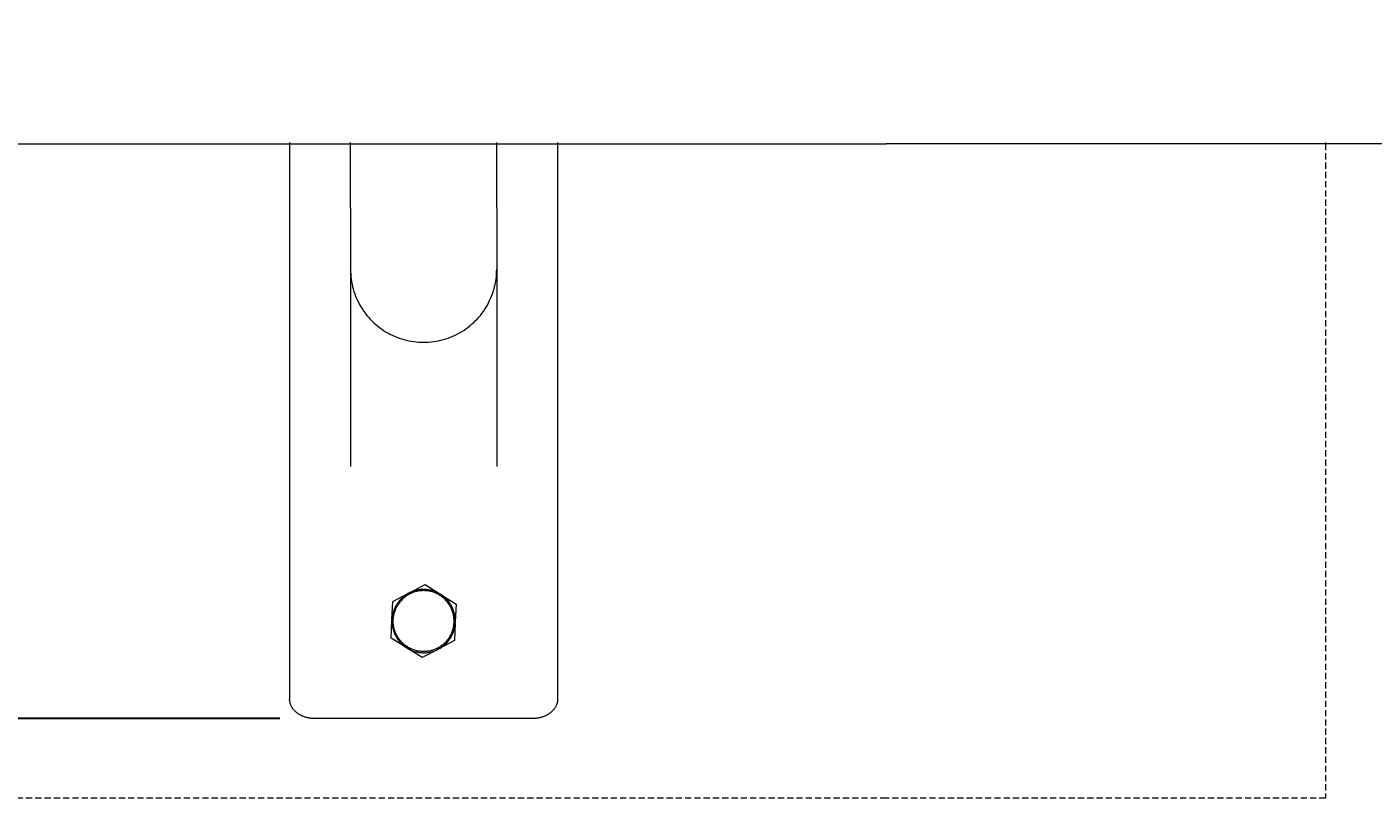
# Model space of a CAD drawing. Header units: millimetres. Extents: x -75 to 3710, y -20 to 2482.
# Drawn here: x 201.4 to 477.6, y 864.3 to 1022.6 of the extents above; entities that cross this region are included whole.
import ezdxf

# ---------------------------------------------------------------- set-up
doc = ezdxf.new("R2010")
doc.units = ezdxf.units.MM
doc.linetypes.add('HIDDEN', pattern=[1.905, 1.27, -0.635])
for name, color, linetype, lineweight in [('ZANO_R', 7, 'Continuous', 0), ('ZANO_R_przerywana', 7, 'HIDDEN', 0), ('ZANO_W', 1, 'Continuous', 0)]:
    doc.layers.add(name, color=color, linetype=linetype, lineweight=lineweight)
doc.styles.add('Arial', font='arial.ttf')
doc.styles.get("Standard").update_dxf_attribs({"font": 'ARIALUNI.TTF'})
doc.dimstyles.new('pl i ang', dxfattribs={"dimtxt": 50, "dimasz": 50, "dimexe": 1.25, "dimexo": 0.625, "dimgap": 10, "dimtad": 1, "dimtoh": 1, "dimtxsty": 'Standard', "dimcen": 2.5, "dimclrd": 1, "dimclre": 1, "dimclrt": 1, "dimadec": 0, "dimazin": 0, "dimtfac": 1, "dimtmove": 0, "dimatfit": 3, "dimfxl": 1, "dimarcsym": 1})

# ---------------------------------------------------------------- blocks, each defined once
blk = doc.blocks.new('*D415')
at = {"layer": 'ZANO_W', "color": 1, "lineweight": -2}
for p, q in [((253.08, 1484.59), (-39.86, 1484.59)), ((-29.86, 1459.59), (-29.86, 905.58)), ((253.3, 880.58), (-39.86, 880.58))]:
    blk.add_line(p, q, dxfattribs=at)
at = {"layer": 'ZANO_W', "color": 1}
for points in [[(-25.69, 1459.59), (-34.02, 1459.59), (-29.86, 1484.59)], [(-34.02, 905.58), (-25.69, 905.58), (-29.86, 880.58)]]:
    blk.add_solid(points, dxfattribs=at)
at = {"layer": 'ZANO_W', "color": 1, "insert": (-55.17, 1182.58), "char_height": 30, "attachment_point": 5, "rotation": 90, "style": 'Arial'}
blk.add_mtext('604', dxfattribs=at)

msp = doc.modelspace()

# ---------------------------------------------------------------- linework, layer by layer
at = {"layer": 'ZANO_R'}
for p, q in [((87.73, 998.54), (377.73, 998.54)), ((255.3, 998.87), (255.3, 915.6)), ((267.8, 985.41), (267.8, 998.87)), ((267.81, 985.46), (267.81, 998.87)), ((297.8, 985.46), (297.8, 998.87)), ((297.8, 985.41), (297.8, 998.87)), ((310.3, 998.87), (310.3, 915.6)), ((1577.89, 998.54), (377.73, 998.54)), ((467.88, 998.87), (467.88, 998.54)), ((267.8, 985.41), (267.8, 972.83)), ((297.8, 985.41), (297.8, 972.83)), ((267.8, 972.93), (267.8, 972.95)), ((267.8, 972.83), (267.8, 932.32)), ((267.8, 972.83), (267.81, 972.31)), ((297.79, 972.31), (297.8, 972.83)), ((297.8, 972.83), (297.8, 932.32)), ((267.81, 972.31), (267.84, 971.8)), ((267.84, 971.8), (267.88, 971.29)), ((267.88, 971.29), (267.94, 970.78)), ((267.94, 970.78), (268.02, 970.28)), ((268.02, 970.28), (268.12, 969.78)), ((268.12, 969.78), (268.23, 969.28)), ((297.38, 969.28), (297.49, 969.78)), ((297.49, 969.78), (297.59, 970.28)), ((297.59, 970.28), (297.66, 970.78)), ((297.66, 970.78), (297.73, 971.29)), ((297.73, 971.29), (297.77, 971.8)), ((297.77, 971.8), (297.79, 972.31)), ((268.23, 969.28), (268.36, 968.78)), ((268.36, 968.78), (268.51, 968.29)), ((268.51, 968.29), (268.67, 967.8)), ((268.67, 967.8), (268.85, 967.32)), ((268.85, 967.32), (269.05, 966.85)), ((296.56, 966.85), (296.76, 967.32)), ((296.76, 967.32), (296.94, 967.8)), ((296.94, 967.8), (297.1, 968.29)), ((297.1, 968.29), (297.25, 968.78)), ((297.25, 968.78), (297.38, 969.28)), ((269.05, 966.85), (269.26, 966.38)), ((269.26, 966.38), (269.49, 965.93)), ((269.49, 965.93), (269.73, 965.48)), ((269.73, 965.48), (269.99, 965.03)), ((269.99, 965.03), (270.26, 964.6)), ((270.26, 964.6), (270.55, 964.18)), ((270.55, 964.18), (270.85, 963.76)), ((294.76, 963.76), (295.06, 964.18)), ((295.06, 964.18), (295.35, 964.6)), ((295.35, 964.6), (295.62, 965.03)), ((295.62, 965.03), (295.88, 965.48)), ((295.88, 965.48), (296.12, 965.93)), ((296.12, 965.93), (296.35, 966.38)), ((296.35, 966.38), (296.56, 966.85)), ((270.85, 963.76), (271.17, 963.36)), ((271.17, 963.36), (271.5, 962.97)), ((271.5, 962.97), (271.84, 962.59)), ((271.84, 962.59), (272.2, 962.22)), ((272.2, 962.22), (272.57, 961.86)), ((272.57, 961.86), (272.95, 961.52)), ((272.95, 961.52), (273.34, 961.19)), ((292.27, 961.19), (292.66, 961.52)), ((292.66, 961.52), (293.04, 961.86)), ((293.04, 961.86), (293.41, 962.22)), ((293.41, 962.22), (293.77, 962.59)), ((293.77, 962.59), (294.11, 962.97)), ((294.11, 962.97), (294.44, 963.36)), ((294.44, 963.36), (294.76, 963.76)), ((273.34, 961.19), (273.74, 960.87)), ((273.74, 960.87), (274.15, 960.57)), ((274.15, 960.57), (274.58, 960.28)), ((274.58, 960.28), (275.01, 960.01)), ((275.01, 960.01), (275.45, 959.75)), ((275.45, 959.75), (275.9, 959.51)), ((275.9, 959.51), (276.36, 959.28)), ((276.36, 959.28), (276.83, 959.07)), ((276.83, 959.07), (277.3, 958.87)), ((277.3, 958.87), (277.78, 958.69)), ((277.78, 958.69), (278.27, 958.53)), ((287.34, 958.53), (287.83, 958.69)), ((287.83, 958.69), (288.31, 958.87)), ((288.31, 958.87), (288.78, 959.07)), ((288.78, 959.07), (289.25, 959.28)), ((289.25, 959.28), (289.7, 959.51)), ((289.7, 959.51), (290.16, 959.75)), ((290.16, 959.75), (290.6, 960.01)), ((290.6, 960.01), (291.03, 960.28)), ((291.03, 960.28), (291.45, 960.57)), ((291.45, 960.57), (291.87, 960.87)), ((291.87, 960.87), (292.27, 961.19)), ((278.27, 958.53), (278.76, 958.38)), ((278.76, 958.38), (279.25, 958.25)), ((279.25, 958.25), (279.75, 958.14)), ((279.75, 958.14), (280.25, 958.05)), ((280.25, 958.05), (280.76, 957.97)), ((280.76, 957.97), (281.27, 957.91)), ((281.27, 957.91), (281.78, 957.86)), ((281.78, 957.86), (282.29, 957.84)), ((282.29, 957.84), (282.8, 957.83)), ((282.8, 957.83), (283.32, 957.84)), ((283.32, 957.84), (283.83, 957.86)), ((283.83, 957.86), (284.34, 957.91)), ((284.34, 957.91), (284.85, 957.97)), ((284.85, 957.97), (285.35, 958.05)), ((285.35, 958.05), (285.86, 958.14)), ((285.86, 958.14), (286.36, 958.25)), ((286.36, 958.25), (286.85, 958.38)), ((286.85, 958.38), (287.34, 958.53)), ((255.3, 915.6), (255.3, 884.6)), ((310.3, 915.6), (310.3, 884.6)), ((276.46, 904.61), (279.69, 906.31)), ((279.4, 906.14), (279.21, 906.02)), ((279.59, 906.25), (279.4, 906.14)), ((279.78, 906.36), (279.59, 906.25)), ((279.98, 906.45), (279.78, 906.36)), ((280.02, 906.2), (279.83, 906.1)), ((279.87, 906.4), (283.1, 908.1)), ((280.18, 906.55), (279.98, 906.45)), ((280.22, 906.29), (280.02, 906.2)), ((280.38, 906.63), (280.18, 906.55)), ((280.41, 906.38), (280.22, 906.29)), ((280.58, 906.71), (280.38, 906.63)), ((280.61, 906.45), (280.41, 906.38)), ((280.79, 906.78), (280.58, 906.71)), ((280.81, 906.53), (280.61, 906.45)), ((281, 906.85), (280.79, 906.78)), ((281.02, 906.59), (280.81, 906.53)), ((281.21, 906.9), (281, 906.85)), ((281.22, 906.65), (281.02, 906.59)), ((281.43, 906.95), (281.21, 906.9)), ((281.43, 906.7), (281.22, 906.65)), ((281.64, 907), (281.43, 906.95)), ((281.64, 906.74), (281.43, 906.7)), ((281.86, 907.03), (281.64, 907)), ((281.85, 906.78), (281.64, 906.74)), ((282.06, 906.81), (281.85, 906.78)), ((282.08, 907.06), (281.86, 907.03)), ((282.27, 906.83), (282.06, 906.81)), ((282.3, 907.08), (282.08, 907.06)), ((282.48, 906.84), (282.27, 906.83)), ((282.51, 907.09), (282.3, 907.08)), ((282.7, 906.85), (282.48, 906.84)), ((282.73, 907.1), (282.51, 907.09)), ((282.91, 906.85), (282.7, 906.85)), ((282.95, 907.1), (282.73, 907.1)), ((283.12, 906.84), (282.91, 906.85)), ((283.17, 907.09), (282.95, 907.1)), ((283.1, 908.1), (286.19, 906.15)), ((283.34, 906.83), (283.12, 906.84)), ((283.39, 907.07), (283.17, 907.09)), ((283.55, 906.81), (283.34, 906.83)), ((283.61, 907.05), (283.39, 907.07)), ((283.76, 906.78), (283.55, 906.81)), ((283.83, 907.02), (283.61, 907.05)), ((283.97, 906.74), (283.76, 906.78)), ((284.04, 906.98), (283.83, 907.02)), ((284.18, 906.7), (283.97, 906.74)), ((284.26, 906.94), (284.04, 906.98)), ((284.39, 906.65), (284.18, 906.7)), ((284.47, 906.88), (284.26, 906.94)), ((284.59, 906.59), (284.39, 906.65)), ((284.68, 906.82), (284.47, 906.88)), ((284.8, 906.53), (284.59, 906.59)), ((284.89, 906.76), (284.68, 906.82)), ((285, 906.45), (284.8, 906.53)), ((285.1, 906.68), (284.89, 906.76)), ((285.2, 906.38), (285, 906.45)), ((285.3, 906.6), (285.1, 906.68)), ((285.39, 906.29), (285.2, 906.38)), ((285.5, 906.51), (285.3, 906.6)), ((285.58, 906.2), (285.39, 906.29)), ((285.7, 906.42), (285.5, 906.51)), ((285.77, 906.1), (285.58, 906.2)), ((285.9, 906.32), (285.7, 906.42)), ((286.09, 906.21), (285.9, 906.32)), ((286.28, 906.1), (286.09, 906.21)), ((276.31, 900.96), (276.46, 904.61)), ((276.94, 903.4), (276.85, 903.2)), ((277.04, 903.6), (276.94, 903.4)), ((277.14, 903.79), (277.04, 903.6)), ((277.11, 903.19), (277.21, 903.38)), ((277.25, 903.98), (277.14, 903.79)), ((277.21, 903.38), (277.3, 903.57)), ((277.37, 904.17), (277.25, 903.98)), ((277.3, 903.57), (277.41, 903.76)), ((277.49, 904.35), (277.37, 904.17)), ((277.41, 903.76), (277.52, 903.94)), ((277.62, 904.52), (277.49, 904.35)), ((277.64, 904.12), (277.52, 903.94)), ((277.76, 904.7), (277.62, 904.52)), ((277.76, 904.29), (277.64, 904.12)), ((277.9, 904.87), (277.76, 904.7)), ((277.89, 904.46), (277.76, 904.29)), ((278.02, 904.63), (277.89, 904.46)), ((278.04, 905.03), (277.9, 904.87)), ((278.16, 904.79), (278.02, 904.63)), ((278.2, 905.19), (278.04, 905.03)), ((278.31, 904.95), (278.16, 904.79)), ((278.35, 905.34), (278.2, 905.19)), ((278.46, 905.1), (278.31, 904.95)), ((278.52, 905.49), (278.35, 905.34)), ((278.62, 905.24), (278.46, 905.1)), ((278.68, 905.63), (278.52, 905.49)), ((278.78, 905.38), (278.62, 905.24)), ((278.86, 905.77), (278.68, 905.63)), ((278.94, 905.52), (278.78, 905.38)), ((279.03, 905.9), (278.86, 905.77)), ((279.11, 905.65), (278.94, 905.52)), ((279.21, 906.02), (279.03, 905.9)), ((279.29, 905.77), (279.11, 905.65)), ((279.47, 905.89), (279.29, 905.77)), ((279.65, 906), (279.47, 905.89)), ((279.83, 906.1), (279.65, 906)), ((285.96, 906), (285.77, 906.1)), ((286.14, 905.88), (285.96, 906)), ((286.32, 905.77), (286.14, 905.88)), ((286.46, 905.98), (286.28, 906.1)), ((286.5, 905.64), (286.32, 905.77)), ((286.36, 906.04), (289.45, 904.09)), ((286.64, 905.85), (286.46, 905.98)), ((286.67, 905.52), (286.5, 905.64)), ((286.81, 905.72), (286.64, 905.85)), ((286.83, 905.38), (286.67, 905.52)), ((286.98, 905.58), (286.81, 905.72)), ((286.99, 905.24), (286.83, 905.38)), ((287.15, 905.43), (286.98, 905.58)), ((287.15, 905.1), (286.99, 905.24)), ((287.31, 905.28), (287.15, 905.43)), ((287.3, 904.94), (287.15, 905.1)), ((287.44, 904.79), (287.3, 904.94)), ((287.47, 905.13), (287.31, 905.28)), ((287.58, 904.63), (287.44, 904.79)), ((287.62, 904.97), (287.47, 905.13)), ((287.72, 904.46), (287.58, 904.63)), ((287.76, 904.8), (287.62, 904.97)), ((287.85, 904.29), (287.72, 904.46)), ((287.9, 904.63), (287.76, 904.8)), ((287.97, 904.12), (287.85, 904.29)), ((288.03, 904.46), (287.9, 904.63)), ((288.09, 903.94), (287.97, 904.12)), ((288.16, 904.28), (288.03, 904.46)), ((288.2, 903.76), (288.09, 903.94)), ((288.28, 904.1), (288.16, 904.28)), ((288.3, 903.57), (288.2, 903.76)), ((288.4, 903.91), (288.28, 904.1)), ((288.4, 903.38), (288.3, 903.57)), ((288.51, 903.72), (288.4, 903.91)), ((288.49, 903.19), (288.4, 903.38)), ((288.61, 903.53), (288.51, 903.72)), ((288.7, 903.33), (288.61, 903.53)), ((289.45, 904.09), (289.3, 900.44)), ((276.16, 897.11), (276.3, 900.76)), ((276.31, 900.86), (276.3, 900.64)), ((276.3, 900.64), (276.31, 900.42)), ((276.32, 901.08), (276.31, 900.86)), ((276.34, 901.3), (276.32, 901.08)), ((276.37, 901.52), (276.34, 901.3)), ((276.4, 901.73), (276.37, 901.52)), ((276.44, 901.95), (276.4, 901.73)), ((276.49, 902.16), (276.44, 901.95)), ((276.55, 902.38), (276.49, 902.16)), ((276.61, 902.59), (276.55, 902.38)), ((276.55, 900.71), (276.56, 900.92)), ((276.55, 900.5), (276.55, 900.71)), ((276.56, 900.92), (276.58, 901.13)), ((276.58, 901.13), (276.6, 901.35)), ((276.6, 901.35), (276.63, 901.56)), ((276.68, 902.79), (276.61, 902.59)), ((276.63, 901.56), (276.66, 901.77)), ((276.66, 901.77), (276.71, 901.98)), ((276.76, 903), (276.68, 902.79)), ((276.71, 901.98), (276.76, 902.19)), ((276.85, 903.2), (276.76, 903)), ((276.76, 902.19), (276.82, 902.39)), ((276.82, 902.39), (276.88, 902.59)), ((276.88, 902.59), (276.95, 902.8)), ((276.95, 902.8), (277.03, 902.99)), ((277.03, 902.99), (277.11, 903.19)), ((288.58, 902.99), (288.49, 903.19)), ((288.66, 902.79), (288.58, 902.99)), ((288.73, 902.59), (288.66, 902.79)), ((288.79, 903.13), (288.7, 903.33)), ((288.79, 902.39), (288.73, 902.59)), ((288.87, 902.92), (288.79, 903.13)), ((288.85, 902.18), (288.79, 902.39)), ((288.9, 901.98), (288.85, 902.18)), ((288.95, 902.72), (288.87, 902.92)), ((288.94, 901.77), (288.9, 901.98)), ((288.98, 901.56), (288.94, 901.77)), ((289.02, 902.51), (288.95, 902.72)), ((289.01, 901.35), (288.98, 901.56)), ((289.03, 901.13), (289.01, 901.35)), ((289.08, 902.3), (289.02, 902.51)), ((289.05, 900.92), (289.03, 901.13)), ((289.05, 900.71), (289.05, 900.92)), ((289.05, 900.49), (289.05, 900.71)), ((289.13, 902.09), (289.08, 902.3)), ((289.18, 901.87), (289.13, 902.09)), ((289.22, 901.65), (289.18, 901.87)), ((289.25, 901.44), (289.22, 901.65)), ((289.27, 901.22), (289.25, 901.44)), ((289.29, 901), (289.27, 901.22)), ((289.3, 900.78), (289.29, 901)), ((289.3, 900.56), (289.3, 900.78)), ((276.31, 900.42), (276.32, 900.2)), ((276.32, 900.2), (276.33, 899.98)), ((276.33, 899.98), (276.36, 899.77)), ((276.36, 899.77), (276.39, 899.55)), ((276.39, 899.55), (276.43, 899.33)), ((276.43, 899.33), (276.48, 899.12)), ((276.48, 899.12), (276.53, 898.9)), ((276.53, 898.9), (276.59, 898.69)), ((276.56, 900.28), (276.55, 900.5)), ((276.58, 900.07), (276.56, 900.28)), ((276.6, 899.86), (276.58, 900.07)), ((276.59, 898.69), (276.66, 898.48)), ((276.63, 899.65), (276.6, 899.86)), ((276.66, 899.43), (276.63, 899.65)), ((276.71, 899.23), (276.66, 899.43)), ((276.66, 898.48), (276.73, 898.28)), ((276.76, 899.02), (276.71, 899.23)), ((276.73, 898.28), (276.81, 898.07)), ((276.81, 898.81), (276.76, 899.02)), ((276.88, 898.61), (276.81, 898.81)), ((276.81, 898.07), (276.9, 897.87)), ((276.95, 898.41), (276.88, 898.61)), ((276.9, 897.87), (277, 897.68)), ((277.03, 898.21), (276.95, 898.41)), ((277.11, 898.01), (277.03, 898.21)), ((277.21, 897.82), (277.11, 898.01)), ((288.4, 897.82), (288.49, 898.01)), ((288.49, 898.01), (288.58, 898.21)), ((288.58, 898.21), (288.66, 898.41)), ((288.66, 898.41), (288.73, 898.61)), ((288.67, 897.8), (288.76, 898)), ((288.73, 898.61), (288.79, 898.81)), ((288.76, 898), (288.85, 898.2)), ((288.79, 898.81), (288.85, 899.02)), ((288.85, 899.02), (288.9, 899.22)), ((288.85, 898.2), (288.92, 898.41)), ((288.9, 899.22), (288.94, 899.43)), ((288.92, 898.41), (288.99, 898.62)), ((288.94, 899.43), (288.98, 899.64)), ((288.98, 899.64), (289.01, 899.86)), ((288.99, 898.62), (289.06, 898.83)), ((289.01, 899.86), (289.03, 900.07)), ((289.03, 900.07), (289.05, 900.28)), ((289.05, 900.28), (289.05, 900.49)), ((289.06, 898.83), (289.11, 899.04)), ((289.11, 899.04), (289.16, 899.25)), ((289.29, 900.24), (289.15, 896.59)), ((289.16, 899.25), (289.2, 899.47)), ((289.2, 899.47), (289.24, 899.69)), ((289.24, 899.69), (289.27, 899.9)), ((289.27, 899.9), (289.29, 900.12)), ((289.29, 900.12), (289.3, 900.34)), ((289.3, 900.34), (289.3, 900.56)), ((279.25, 895.16), (276.16, 897.11)), ((277, 897.68), (277.1, 897.48)), ((277.1, 897.48), (277.21, 897.29)), ((277.3, 897.63), (277.21, 897.82)), ((277.21, 897.29), (277.32, 897.1)), ((277.41, 897.45), (277.3, 897.63)), ((277.32, 897.1), (277.45, 896.92)), ((277.52, 897.26), (277.41, 897.45)), ((277.45, 896.92), (277.57, 896.74)), ((277.64, 897.09), (277.52, 897.26)), ((277.57, 896.74), (277.71, 896.57)), ((277.76, 896.91), (277.64, 897.09)), ((277.71, 896.57), (277.85, 896.4)), ((277.89, 896.74), (277.76, 896.91)), ((277.85, 896.4), (277.99, 896.23)), ((278.02, 896.58), (277.89, 896.74)), ((277.99, 896.23), (278.14, 896.07)), ((278.16, 896.41), (278.02, 896.58)), ((278.14, 896.07), (278.3, 895.92)), ((278.31, 896.26), (278.16, 896.41)), ((278.3, 895.92), (278.46, 895.77)), ((278.46, 896.11), (278.31, 896.26)), ((278.62, 895.96), (278.46, 896.11)), ((278.46, 895.77), (278.62, 895.62)), ((278.78, 895.82), (278.62, 895.96)), ((278.62, 895.62), (278.79, 895.49)), ((278.94, 895.69), (278.78, 895.82)), ((278.79, 895.49), (278.97, 895.35)), ((279.11, 895.56), (278.94, 895.69)), ((278.97, 895.35), (279.15, 895.23)), ((279.29, 895.43), (279.11, 895.56)), ((279.15, 895.23), (279.33, 895.11)), ((279.47, 895.32), (279.29, 895.43)), ((279.33, 895.11), (279.52, 894.99)), ((279.65, 895.21), (279.47, 895.32)), ((279.83, 895.1), (279.65, 895.21)), ((280.02, 895), (279.83, 895.1)), ((285.77, 895.1), (285.58, 895)), ((285.96, 895.21), (285.77, 895.1)), ((289.15, 896.59), (285.92, 894.89)), ((286.14, 895.32), (285.96, 895.21)), ((286.02, 894.95), (286.21, 895.06)), ((286.32, 895.43), (286.14, 895.32)), ((286.21, 895.06), (286.39, 895.18)), ((286.49, 895.56), (286.32, 895.43)), ((286.39, 895.18), (286.57, 895.31)), ((286.66, 895.69), (286.49, 895.56)), ((286.57, 895.31), (286.75, 895.44)), ((286.83, 895.82), (286.66, 895.69)), ((286.75, 895.44), (286.92, 895.57)), ((286.99, 895.96), (286.83, 895.82)), ((286.92, 895.57), (287.09, 895.72)), ((287.15, 896.11), (286.99, 895.96)), ((287.09, 895.72), (287.25, 895.86)), ((287.3, 896.26), (287.15, 896.11)), ((287.25, 895.86), (287.41, 896.02)), ((287.44, 896.41), (287.3, 896.26)), ((287.41, 896.02), (287.56, 896.17)), ((287.58, 896.57), (287.44, 896.41)), ((287.56, 896.17), (287.71, 896.34)), ((287.72, 896.74), (287.58, 896.57)), ((287.71, 896.34), (287.85, 896.51)), ((287.85, 896.91), (287.72, 896.74)), ((287.97, 897.08), (287.85, 896.91)), ((287.85, 896.51), (287.99, 896.68)), ((288.09, 897.26), (287.97, 897.08)), ((287.99, 896.68), (288.12, 896.86)), ((288.09, 897.26), (288.2, 897.45)), ((288.12, 896.86), (288.24, 897.04)), ((288.2, 897.45), (288.3, 897.63)), ((288.24, 897.04), (288.36, 897.22)), ((288.3, 897.63), (288.4, 897.82)), ((288.36, 897.22), (288.47, 897.41)), ((288.47, 897.41), (288.57, 897.61)), ((288.57, 897.61), (288.67, 897.8)), ((282.5, 893.1), (279.42, 895.05)), ((279.52, 894.99), (279.71, 894.88)), ((279.71, 894.88), (279.91, 894.78)), ((279.91, 894.78), (280.1, 894.69)), ((280.22, 894.91), (280.02, 895)), ((280.1, 894.69), (280.3, 894.6)), ((280.41, 894.83), (280.22, 894.91)), ((280.3, 894.6), (280.51, 894.52)), ((280.61, 894.75), (280.41, 894.83)), ((280.51, 894.52), (280.72, 894.45)), ((280.81, 894.68), (280.61, 894.75)), ((280.72, 894.45), (280.92, 894.38)), ((281.01, 894.61), (280.81, 894.68)), ((280.92, 894.38), (281.14, 894.32)), ((281.22, 894.56), (281.01, 894.61)), ((281.14, 894.32), (281.35, 894.27)), ((281.43, 894.5), (281.22, 894.56)), ((281.35, 894.27), (281.56, 894.22)), ((281.64, 894.46), (281.43, 894.5)), ((281.56, 894.22), (281.78, 894.18)), ((281.85, 894.43), (281.64, 894.46)), ((281.78, 894.18), (282, 894.15)), ((282.06, 894.4), (281.85, 894.43)), ((282, 894.15), (282.22, 894.13)), ((282.27, 894.37), (282.06, 894.4)), ((282.22, 894.13), (282.43, 894.11)), ((282.48, 894.36), (282.27, 894.37)), ((282.43, 894.11), (282.65, 894.1)), ((282.7, 894.35), (282.48, 894.36)), ((285.74, 894.8), (282.5, 893.1)), ((282.65, 894.1), (282.87, 894.1)), ((282.91, 894.35), (282.7, 894.35)), ((282.87, 894.1), (283.09, 894.11)), ((283.12, 894.36), (282.91, 894.35)), ((283.09, 894.11), (283.31, 894.12)), ((283.34, 894.37), (283.12, 894.36)), ((283.31, 894.12), (283.53, 894.14)), ((283.55, 894.4), (283.34, 894.37)), ((283.53, 894.14), (283.75, 894.17)), ((283.76, 894.42), (283.55, 894.4)), ((283.75, 894.17), (283.97, 894.21)), ((283.97, 894.46), (283.76, 894.42)), ((284.18, 894.5), (283.97, 894.46)), ((283.97, 894.21), (284.18, 894.25)), ((284.39, 894.56), (284.18, 894.5)), ((284.18, 894.25), (284.39, 894.3)), ((284.59, 894.61), (284.39, 894.56)), ((284.39, 894.3), (284.61, 894.36)), ((284.8, 894.68), (284.59, 894.61)), ((284.61, 894.36), (284.82, 894.42)), ((285, 894.75), (284.8, 894.68)), ((284.82, 894.42), (285.02, 894.49)), ((285.19, 894.83), (285, 894.75)), ((285.02, 894.49), (285.23, 894.57)), ((285.39, 894.91), (285.19, 894.83)), ((285.23, 894.57), (285.43, 894.66)), ((285.58, 895), (285.39, 894.91)), ((285.43, 894.66), (285.63, 894.75)), ((285.63, 894.75), (285.83, 894.85)), ((285.83, 894.85), (286.02, 894.95)), ((255.31, 884.5), (255.3, 884.6)), ((255.31, 884.4), (255.31, 884.5)), ((255.32, 884.3), (255.31, 884.4)), ((255.33, 884.21), (255.32, 884.3)), ((255.34, 884.11), (255.33, 884.21)), ((255.36, 884.01), (255.34, 884.11)), ((255.38, 883.91), (255.36, 884.01)), ((310.25, 884.01), (310.23, 883.91)), ((310.26, 884.11), (310.25, 884.01)), ((310.28, 884.21), (310.26, 884.11)), ((310.29, 884.3), (310.28, 884.21)), ((310.3, 884.4), (310.29, 884.3)), ((310.3, 884.6), (310.3, 884.5)), ((310.3, 884.5), (310.3, 884.4)), ((255.4, 883.82), (255.38, 883.91)), ((255.43, 883.72), (255.4, 883.82)), ((255.46, 883.62), (255.43, 883.72)), ((255.49, 883.52), (255.46, 883.62)), ((255.53, 883.43), (255.49, 883.52)), ((255.57, 883.33), (255.53, 883.43)), ((255.61, 883.24), (255.57, 883.33)), ((255.65, 883.15), (255.61, 883.24)), ((255.7, 883.05), (255.65, 883.15)), ((255.75, 882.96), (255.7, 883.05)), ((255.81, 882.87), (255.75, 882.96)), ((255.86, 882.78), (255.81, 882.87)), ((255.92, 882.69), (255.86, 882.78)), ((255.99, 882.61), (255.92, 882.69)), ((256.05, 882.52), (255.99, 882.61)), ((256.12, 882.44), (256.05, 882.52)), ((256.18, 882.36), (256.12, 882.44)), ((256.26, 882.28), (256.18, 882.36)), ((256.33, 882.2), (256.26, 882.28)), ((256.41, 882.12), (256.33, 882.2)), ((256.48, 882.05), (256.41, 882.12)), ((256.56, 881.97), (256.48, 882.05)), ((256.64, 881.9), (256.56, 881.97)), ((256.73, 881.83), (256.64, 881.9)), ((256.81, 881.77), (256.73, 881.83)), ((256.9, 881.7), (256.81, 881.77)), ((256.99, 881.63), (256.9, 881.7)), ((257.09, 881.57), (256.99, 881.63)), ((257.18, 881.51), (257.09, 881.57)), ((257.28, 881.45), (257.18, 881.51)), ((257.37, 881.39), (257.28, 881.45)), ((257.47, 881.33), (257.37, 881.39)), ((257.57, 881.28), (257.47, 881.33)), ((257.68, 881.23), (257.57, 881.28)), ((308.04, 881.28), (307.93, 881.23)), ((308.14, 881.33), (308.04, 881.28)), ((308.24, 881.39), (308.14, 881.33)), ((308.33, 881.45), (308.24, 881.39)), ((308.43, 881.51), (308.33, 881.45)), ((308.52, 881.57), (308.43, 881.51)), ((308.61, 881.63), (308.52, 881.57)), ((308.71, 881.7), (308.61, 881.63)), ((308.8, 881.77), (308.71, 881.7)), ((308.88, 881.83), (308.8, 881.77)), ((308.96, 881.9), (308.88, 881.83)), ((309.04, 881.97), (308.96, 881.9)), ((309.12, 882.05), (309.04, 881.97)), ((309.2, 882.12), (309.12, 882.05)), ((309.28, 882.2), (309.2, 882.12)), ((309.35, 882.28), (309.28, 882.2)), ((309.42, 882.36), (309.35, 882.28)), ((309.49, 882.44), (309.42, 882.36)), ((309.56, 882.52), (309.49, 882.44)), ((309.62, 882.61), (309.56, 882.52)), ((309.68, 882.69), (309.62, 882.61)), ((309.74, 882.78), (309.68, 882.69)), ((309.8, 882.87), (309.74, 882.78)), ((309.85, 882.96), (309.8, 882.87)), ((309.91, 883.05), (309.85, 882.96)), ((309.95, 883.15), (309.91, 883.05)), ((310, 883.24), (309.95, 883.15)), ((310.04, 883.33), (310, 883.24)), ((310.08, 883.43), (310.04, 883.33)), ((310.11, 883.52), (310.08, 883.43)), ((310.15, 883.62), (310.11, 883.52)), ((310.18, 883.72), (310.15, 883.62)), ((310.2, 883.82), (310.18, 883.72)), ((310.23, 883.91), (310.2, 883.82)), ((257.79, 881.17), (257.68, 881.23)), ((257.9, 881.12), (257.79, 881.17)), ((258.01, 881.08), (257.9, 881.12)), ((258.12, 881.03), (258.01, 881.08)), ((258.23, 880.99), (258.12, 881.03)), ((258.34, 880.95), (258.23, 880.99)), ((258.46, 880.91), (258.34, 880.95)), ((258.58, 880.87), (258.46, 880.91)), ((258.7, 880.84), (258.58, 880.87)), ((258.82, 880.8), (258.7, 880.84)), ((258.94, 880.77), (258.82, 880.8)), ((259.06, 880.75), (258.94, 880.77)), ((259.18, 880.72), (259.06, 880.75)), ((259.31, 880.7), (259.18, 880.72)), ((259.43, 880.68), (259.31, 880.7)), ((259.55, 880.66), (259.43, 880.68)), ((259.68, 880.64), (259.55, 880.66)), ((259.8, 880.63), (259.68, 880.64)), ((259.93, 880.62), (259.8, 880.63)), ((260.05, 880.61), (259.93, 880.62)), ((260.18, 880.61), (260.05, 880.61)), ((260.3, 880.6), (260.18, 880.61)), ((260.43, 880.6), (260.3, 880.6)), ((265.74, 880.6), (260.43, 880.6)), ((266.71, 880.6), (265.74, 880.6)), ((298.9, 880.6), (266.71, 880.6)), ((299.87, 880.6), (298.9, 880.6)), ((305.18, 880.6), (299.87, 880.6)), ((305.31, 880.6), (305.18, 880.6)), ((305.43, 880.61), (305.31, 880.6)), ((305.56, 880.61), (305.43, 880.61)), ((305.68, 880.62), (305.56, 880.61)), ((305.81, 880.63), (305.68, 880.62)), ((305.93, 880.64), (305.81, 880.63)), ((306.05, 880.66), (305.93, 880.64)), ((306.18, 880.68), (306.05, 880.66)), ((306.3, 880.7), (306.18, 880.68)), ((306.42, 880.72), (306.3, 880.7)), ((306.55, 880.75), (306.42, 880.72)), ((306.67, 880.77), (306.55, 880.75)), ((306.79, 880.8), (306.67, 880.77)), ((306.91, 880.84), (306.79, 880.8)), ((307.03, 880.87), (306.91, 880.84)), ((307.15, 880.91), (307.03, 880.87)), ((307.26, 880.95), (307.15, 880.91)), ((307.38, 880.99), (307.26, 880.95)), ((307.49, 881.03), (307.38, 880.99)), ((307.6, 881.08), (307.49, 881.03)), ((307.71, 881.12), (307.6, 881.08)), ((307.82, 881.17), (307.71, 881.12)), ((307.93, 881.23), (307.82, 881.17))]:
    msp.add_line(p, q, dxfattribs=at)
at = {"layer": 'ZANO_R_przerywana'}
for p, q in [((467.88, 998.54), (467.88, 864.27)), ((377.73, 864.27), (97.73, 864.27)), ((467.88, 864.27), (377.73, 864.27))]:
    msp.add_line(p, q, dxfattribs=at)

# ---------------------------------------------------------------- dimensions: what is measured, and where the dimension line sits
at = {"layer": 'ZANO_W'}
dim = msp.add_linear_dim(base=(-29.86, 880.58), p1=(263.08, 1484.59), p2=(263.3, 880.58), angle=90, dimstyle='pl i ang', override={"dimtxt": 30, "dimasz": 25, "dimexe": 10, "dimexo": 10, "dimtoh": 0, "dimdec": 0, "dimtxsty": 'Arial', "dimtdec": 0, "dimtmove": 1}, dxfattribs=at)
dim.commit()
dim.dimension.update_dxf_attribs({"geometry": '*D415', "text_midpoint": (-55.17, 1182.58)})

doc.saveas('drawing.dxf')
